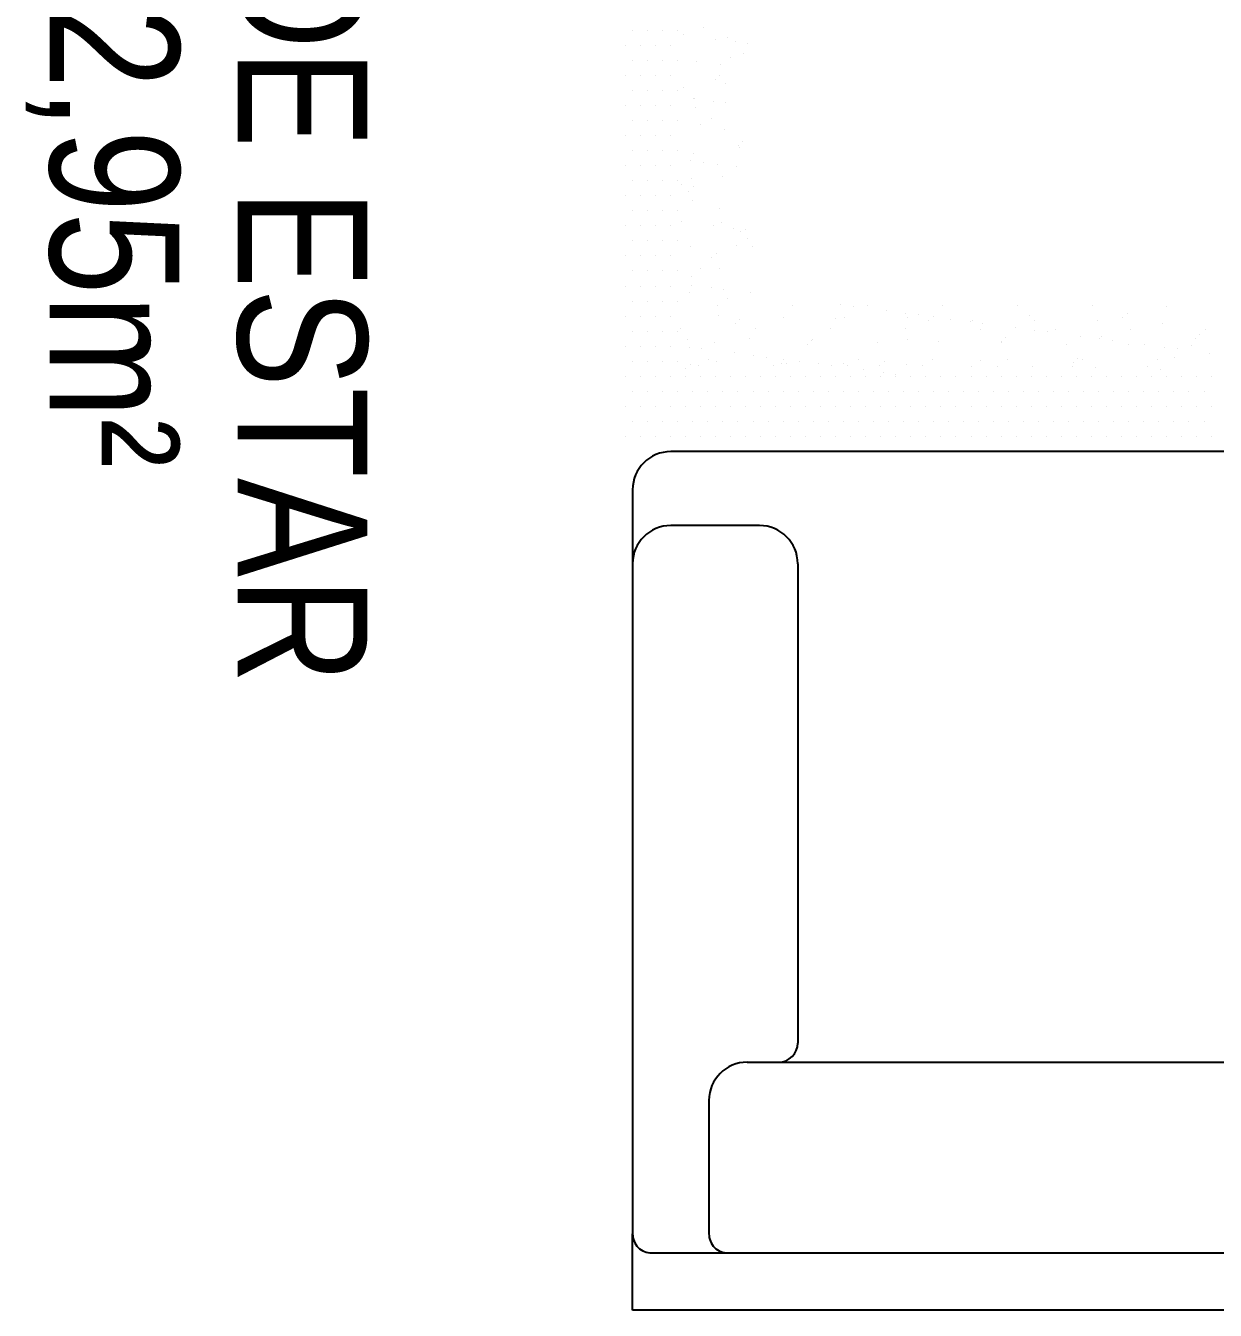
# Model space of a CAD drawing. Header units: millimetres. Extents: x 3923 to 4120, y 744 to 867.
# Drawn here: x 3932.155 to 3934.174, y 828.226 to 830.408 of the extents above; entities that cross this region are included whole.
import ezdxf
from ezdxf.enums import TextEntityAlignment as Align

# ---------------------------------------------------------------- set-up
doc = ezdxf.new("R2010")
doc.units = ezdxf.units.MM
doc.layers.add('-HIDRO', color=8, linetype='Continuous')
doc.layers.add('E-txt-g', color=3, linetype='Continuous')
doc.layers.add('E-Txt-W', color=7, linetype='Continuous', lineweight=20)
doc.styles.add('F2', font='ARIALN.TTF')
doc.styles.add('REG60', font='romans.shx', dxfattribs={"width": 0.8, "height": 0.15})
doc.styles.add('REG80', font='romans.shx', dxfattribs={"width": 0.8, "height": 0.2})

# ---------------------------------------------------------------- blocks, each defined once
blk = doc.blocks.new('A$C7AFB675E')
at = {"color": 8}
for p, q in [((6.0702, 2.8261), (6.0702, 0.4261)), ((6.0102, 0.5261), (6.0102, 1.2311)), ((5.1702, 1.2111), (5.1702, 0.6661)), ((5.8102, 0.5461), (5.8102, 1.2111)), ((5.0423, 1.0262), (5.0423, 1.0262)), ((5.0671, 1.0307), (5.0671, 1.0307)), ((5.0912, 1.0327), (5.0912, 1.0327)), ((5.1069, 1.0248), (5.1069, 1.0248)), ((5.1227, 1.0327), (5.1227, 1.0327)), ((5.1384, 1.0248), (5.1384, 1.0248)), ((5.1542, 1.0327), (5.1542, 1.0327)), ((5.0476, 1.0201), (5.0476, 1.0201)), ((5.0519, 1.0154), (5.0519, 1.0154)), ((5.0589, 1.0114), (5.0589, 1.0114)), ((5.0912, 1.0169), (5.0912, 1.0169)), ((5.1227, 1.0169), (5.1227, 1.0169)), ((5.1542, 1.0169), (5.1542, 1.0169)), ((5.0626, 0.9965), (5.0626, 0.9965)), ((5.0912, 1.0012), (5.0912, 1.0012)), ((5.1069, 1.009), (5.1069, 1.009)), ((5.1227, 1.0012), (5.1227, 1.0012)), ((5.1384, 1.009), (5.1384, 1.009)), ((5.1542, 1.0012), (5.1542, 1.0012)), ((5.0178, 0.9859), (5.0178, 0.9859)), ((5.0609, 0.9834), (5.0609, 0.9834)), ((5.072, 0.9935), (5.072, 0.9935)), ((5.0912, 0.9854), (5.0912, 0.9854)), ((5.1069, 0.9933), (5.1069, 0.9933)), ((5.1227, 0.9854), (5.1227, 0.9854)), ((5.1384, 0.9933), (5.1384, 0.9933)), ((5.1542, 0.9854), (5.1542, 0.9854)), ((5.0356, 0.981), (5.0356, 0.981)), ((5.0741, 0.9762), (5.0741, 0.9762)), ((5.0842, 0.9794), (5.0842, 0.9794)), ((5.0912, 0.9697), (5.0912, 0.9697)), ((5.1069, 0.9775), (5.1069, 0.9775)), ((5.1227, 0.9697), (5.1227, 0.9697)), ((5.1384, 0.9775), (5.1384, 0.9775)), ((5.1542, 0.9697), (5.1542, 0.9697)), ((5.0582, 0.9629), (5.0582, 0.9629)), ((5.0809, 0.9656), (5.0809, 0.9656)), ((5.1069, 0.9618), (5.1069, 0.9618)), ((5.1384, 0.9618), (5.1384, 0.9618)), ((5.0255, 0.9443), (5.0255, 0.9443)), ((5.0421, 0.9477), (5.0421, 0.9477)), ((5.0581, 0.9455), (5.0581, 0.9455)), ((5.0912, 0.9539), (5.0912, 0.9539)), ((5.1069, 0.946), (5.1069, 0.946)), ((5.1227, 0.9539), (5.1227, 0.9539)), ((5.1384, 0.946), (5.1384, 0.946)), ((5.1542, 0.9539), (5.1542, 0.9539)), ((5.0298, 0.9397), (5.0298, 0.9397)), ((5.0912, 0.9382), (5.0912, 0.9382)), ((5.1069, 0.9303), (5.1069, 0.9303)), ((5.1227, 0.9382), (5.1227, 0.9382)), ((5.1384, 0.9303), (5.1384, 0.9303)), ((5.1542, 0.9382), (5.1542, 0.9382)), ((5.0499, 0.9177), (5.0499, 0.9177)), ((5.0537, 0.9287), (5.0537, 0.9287)), ((5.0912, 0.9224), (5.0912, 0.9224)), ((5.1227, 0.9224), (5.1227, 0.9224)), ((5.1542, 0.9224), (5.1542, 0.9224)), ((5.0176, 0.9075), (5.0176, 0.9075)), ((5.0332, 0.913), (5.0332, 0.913)), ((5.052, 0.9156), (5.052, 0.9156)), ((5.0817, 0.9114), (5.0817, 0.9114)), ((5.0912, 0.9067), (5.0912, 0.9067)), ((5.1069, 0.9145), (5.1069, 0.9145)), ((5.1227, 0.9067), (5.1227, 0.9067)), ((5.1384, 0.9145), (5.1384, 0.9145)), ((5.1542, 0.9067), (5.1542, 0.9067)), ((5.0493, 0.8951), (5.0493, 0.8951)), ((5.0729, 0.8927), (5.0729, 0.8927)), ((5.0739, 0.8977), (5.0739, 0.8977)), ((5.0912, 0.8909), (5.0912, 0.8909)), ((5.1069, 0.8988), (5.1069, 0.8988)), ((5.1227, 0.8909), (5.1227, 0.8909)), ((5.1384, 0.8988), (5.1384, 0.8988)), ((5.1542, 0.8909), (5.1542, 0.8909)), ((5.0584, 0.881), (5.0584, 0.881)), ((5.0771, 0.888), (5.0771, 0.888)), ((5.0807, 0.8871), (5.0807, 0.8871)), ((5.1069, 0.883), (5.1069, 0.883)), ((5.1384, 0.883), (5.1384, 0.883)), ((5.042, 0.8692), (5.042, 0.8692)), ((5.0912, 0.8752), (5.0912, 0.8752)), ((5.1069, 0.8673), (5.1069, 0.8673)), ((5.1227, 0.8752), (5.1227, 0.8752)), ((5.1384, 0.8673), (5.1384, 0.8673)), ((5.1542, 0.8752), (5.1542, 0.8752)), ((5.0448, 0.8608), (5.0448, 0.8608)), ((5.0912, 0.8594), (5.0912, 0.8594)), ((5.1069, 0.8515), (5.1069, 0.8515)), ((5.1227, 0.8594), (5.1227, 0.8594)), ((5.1384, 0.8515), (5.1384, 0.8515)), ((5.1542, 0.8594), (5.1542, 0.8594)), ((5.0278, 0.842), (5.0278, 0.842)), ((5.0323, 0.847), (5.0323, 0.847)), ((5.043, 0.8477), (5.043, 0.8477)), ((5.0809, 0.8454), (5.0809, 0.8454)), ((5.0912, 0.8437), (5.0912, 0.8437)), ((5.1069, 0.8358), (5.1069, 0.8358)), ((5.1227, 0.8437), (5.1227, 0.8437)), ((5.1384, 0.8358), (5.1384, 0.8358)), ((5.1542, 0.8437), (5.1542, 0.8437)), ((5.0175, 0.829), (5.0175, 0.829)), ((5.0403, 0.8272), (5.0403, 0.8272)), ((5.0912, 0.8279), (5.0912, 0.8279)), ((5.1227, 0.8279), (5.1227, 0.8279)), ((5.1542, 0.8279), (5.1542, 0.8279)), ((5.0507, 0.8169), (5.0507, 0.8169)), ((5.055, 0.8123), (5.055, 0.8123)), ((5.056, 0.8129), (5.056, 0.8129)), ((5.0738, 0.8193), (5.0738, 0.8193)), ((5.0806, 0.8086), (5.0806, 0.8086)), ((5.0912, 0.8122), (5.0912, 0.8122)), ((5.1069, 0.82), (5.1069, 0.82)), ((5.1227, 0.8122), (5.1227, 0.8122)), ((5.1384, 0.82), (5.1384, 0.82)), ((5.1542, 0.8122), (5.1542, 0.8122)), ((5.0912, 0.7964), (5.0912, 0.7964)), ((5.1069, 0.8043), (5.1069, 0.8043)), ((5.1227, 0.7964), (5.1227, 0.7964)), ((5.1384, 0.8043), (5.1384, 0.8043)), ((5.1542, 0.7964), (5.1542, 0.7964)), ((5.0326, 0.7825), (5.0326, 0.7825)), ((5.0358, 0.793), (5.0358, 0.793)), ((5.0418, 0.7907), (5.0418, 0.7907)), ((5.0751, 0.7903), (5.0751, 0.7903)), ((5.0812, 0.781), (5.0812, 0.781)), ((5.1069, 0.7885), (5.1069, 0.7885)), ((5.1384, 0.7885), (5.1384, 0.7885)), ((5.0341, 0.7799), (5.0341, 0.7799)), ((5.0912, 0.7807), (5.0912, 0.7807)), ((5.1069, 0.7728), (5.1069, 0.7728)), ((5.1227, 0.7807), (5.1227, 0.7807)), ((5.1384, 0.7728), (5.1384, 0.7728)), ((5.1542, 0.7807), (5.1542, 0.7807)), ((5.0314, 0.7594), (5.0314, 0.7594)), ((5.0912, 0.7649), (5.0912, 0.7649)), ((5.1069, 0.757), (5.1069, 0.757)), ((5.1227, 0.7649), (5.1227, 0.7649)), ((5.1384, 0.757), (5.1384, 0.757)), ((5.1542, 0.7649), (5.1542, 0.7649)), ((5.0173, 0.7505), (5.0173, 0.7505)), ((5.0286, 0.7412), (5.0286, 0.7412)), ((5.0551, 0.747), (5.0551, 0.747)), ((5.0737, 0.7408), (5.0737, 0.7408)), ((5.0912, 0.7492), (5.0912, 0.7492)), ((5.1069, 0.7413), (5.1069, 0.7413)), ((5.1227, 0.7492), (5.1227, 0.7492)), ((5.1384, 0.7413), (5.1384, 0.7413)), ((5.1542, 0.7492), (5.1542, 0.7492)), ((5.0329, 0.7365), (5.0329, 0.7365)), ((5.0804, 0.7302), (5.0804, 0.7302)), ((5.0912, 0.7334), (5.0912, 0.7334)), ((5.1227, 0.7334), (5.1227, 0.7334)), ((5.1542, 0.7334), (5.1542, 0.7334)), ((5.0269, 0.7252), (5.0269, 0.7252)), ((5.0302, 0.7145), (5.0302, 0.7145)), ((5.053, 0.7146), (5.053, 0.7146)), ((5.0912, 0.7177), (5.0912, 0.7177)), ((5.1069, 0.7255), (5.1069, 0.7255)), ((5.1227, 0.7177), (5.1227, 0.7177)), ((5.1384, 0.7255), (5.1384, 0.7255)), ((5.1542, 0.7177), (5.1542, 0.7177)), ((5.0252, 0.7121), (5.0252, 0.7121)), ((5.0417, 0.7123), (5.0417, 0.7123)), ((5.0787, 0.7129), (5.0787, 0.7129)), ((5.0891, 0.7019), (5.0891, 0.7019)), ((5.0912, 0.7019), (5.0912, 0.7019)), ((5.1069, 0.7098), (5.1069, 0.7098)), ((5.1227, 0.7019), (5.1227, 0.7019)), ((5.1384, 0.7098), (5.1384, 0.7098)), ((5.1542, 0.7019), (5.1542, 0.7019)), ((5.0225, 0.6916), (5.0225, 0.6916)), ((5.0759, 0.6895), (5.0759, 0.6895)), ((5.0874, 0.6888), (5.0874, 0.6888)), ((5.1069, 0.694), (5.1069, 0.694)), ((5.1384, 0.694), (5.1384, 0.694)), ((5.0554, 0.6825), (5.0554, 0.6825)), ((5.0802, 0.6849), (5.0802, 0.6849)), ((5.0912, 0.6862), (5.0912, 0.6862)), ((5.1069, 0.6783), (5.1069, 0.6783)), ((5.1227, 0.6862), (5.1227, 0.6862)), ((5.1384, 0.6783), (5.1384, 0.6783)), ((5.1542, 0.6862), (5.1542, 0.6862)), ((5.0172, 0.672), (5.0172, 0.672)), ((5.0735, 0.6623), (5.0735, 0.6623)), ((5.0847, 0.6683), (5.0847, 0.6683)), ((5.0912, 0.6704), (5.0912, 0.6704)), ((5.1069, 0.6625), (5.1069, 0.6625)), ((5.1227, 0.6704), (5.1227, 0.6704)), ((5.1384, 0.6625), (5.1384, 0.6625)), ((5.1542, 0.6704), (5.1542, 0.6704)), ((5.1702, 0.6661), (5.1702, 0.4661)), ((5.018, 0.6573), (5.018, 0.6573)), ((5.0293, 0.6485), (5.0293, 0.6485)), ((5.0779, 0.6469), (5.0779, 0.6469)), ((5.0803, 0.6517), (5.0803, 0.6517)), ((5.0912, 0.6547), (5.0912, 0.6547)), ((5.1069, 0.6468), (5.1069, 0.6468)), ((5.1227, 0.6547), (5.1227, 0.6547)), ((5.1384, 0.6468), (5.1384, 0.6468)), ((5.1542, 0.6547), (5.1542, 0.6547)), ((5.0162, 0.6442), (5.0162, 0.6442)), ((5.0308, 0.6388), (5.0308, 0.6388)), ((5.0416, 0.6338), (5.0416, 0.6338)), ((5.0802, 0.6341), (5.0802, 0.6341)), ((5.0912, 0.6389), (5.0912, 0.6389)), ((5.1227, 0.6389), (5.1227, 0.6389)), ((5.1542, 0.6389), (5.1542, 0.6389)), ((5.0784, 0.621), (5.0784, 0.621)), ((5.0912, 0.6232), (5.0912, 0.6232)), ((5.1069, 0.631), (5.1069, 0.631)), ((5.1227, 0.6232), (5.1227, 0.6232)), ((5.1384, 0.631), (5.1384, 0.631)), ((5.1542, 0.6232), (5.1542, 0.6232)), ((5.053, 0.6144), (5.053, 0.6144)), ((5.0538, 0.6137), (5.0538, 0.6137)), ((5.0581, 0.6091), (5.0581, 0.6091)), ((5.0912, 0.6074), (5.0912, 0.6074)), ((5.1069, 0.6153), (5.1069, 0.6153)), ((5.1227, 0.6074), (5.1227, 0.6074)), ((5.1384, 0.6153), (5.1384, 0.6153)), ((5.1542, 0.6074), (5.1542, 0.6074)), ((5.017, 0.5936), (5.017, 0.5936)), ((5.0757, 0.6005), (5.0757, 0.6005)), ((5.1069, 0.5995), (5.1069, 0.5995)), ((5.1384, 0.5995), (5.1384, 0.5995)), ((5.2877, 0.5991), (5.7902, 0.5991)), ((5.0297, 0.584), (5.0297, 0.584)), ((5.0734, 0.5838), (5.0734, 0.5838)), ((5.0782, 0.5872), (5.0782, 0.5872)), ((5.0782, 0.5825), (5.0782, 0.5825)), ((5.0912, 0.5917), (5.0912, 0.5917)), ((5.1069, 0.5838), (5.1069, 0.5838)), ((5.1227, 0.5917), (5.1227, 0.5917)), ((5.1384, 0.5838), (5.1384, 0.5838)), ((5.1542, 0.5917), (5.1542, 0.5917)), ((5.0712, 0.5663), (5.0712, 0.5663)), ((5.0801, 0.5732), (5.0801, 0.5732)), ((5.0912, 0.5759), (5.0912, 0.5759)), ((5.1069, 0.568), (5.1069, 0.568)), ((5.1227, 0.5759), (5.1227, 0.5759)), ((5.1384, 0.568), (5.1384, 0.568)), ((5.1542, 0.5759), (5.1542, 0.5759)), ((5.0414, 0.5553), (5.0414, 0.5553)), ((5.0695, 0.5532), (5.0695, 0.5532)), ((5.0912, 0.5602), (5.0912, 0.5602)), ((5.1069, 0.5523), (5.1069, 0.5523)), ((5.1227, 0.5602), (5.1227, 0.5602)), ((5.1384, 0.5523), (5.1384, 0.5523)), ((5.1542, 0.5602), (5.1542, 0.5602)), ((5.2477, 0.5591), (5.2477, 0.4661)), ((4.7424, 0.5468), (4.7424, 0.5468)), ((4.7531, 0.5424), (4.7531, 0.5424)), ((4.8455, 0.5414), (4.8455, 0.5414)), ((4.9379, 0.5449), (4.9379, 0.5449)), ((4.9393, 0.539), (4.9393, 0.539)), ((4.947, 0.5461), (4.947, 0.5461)), ((4.955, 0.5516), (4.955, 0.5516)), ((5.0036, 0.5501), (5.0036, 0.5501)), ((5.0521, 0.5485), (5.0521, 0.5485)), ((5.0912, 0.5444), (5.0912, 0.5444)), ((5.1227, 0.5444), (5.1227, 0.5444)), ((5.1542, 0.5444), (5.1542, 0.5444)), ((4.7359, 0.5255), (4.7359, 0.5255)), ((4.7407, 0.5337), (4.7407, 0.5337)), ((4.7576, 0.5286), (4.7576, 0.5286)), ((4.8497, 0.5368), (4.8497, 0.5368)), ((4.852, 0.5379), (4.852, 0.5379)), ((4.8713, 0.5345), (4.8713, 0.5345)), ((4.9362, 0.5318), (4.9362, 0.5318)), ((4.9538, 0.5354), (4.9538, 0.5354)), ((5.0101, 0.5257), (5.0101, 0.5257)), ((5.0317, 0.538), (5.0317, 0.538)), ((5.036, 0.5334), (5.036, 0.5334)), ((5.0668, 0.5327), (5.0668, 0.5327)), ((5.0912, 0.5287), (5.0912, 0.5287)), ((5.1069, 0.5365), (5.1069, 0.5365)), ((5.1227, 0.5287), (5.1227, 0.5287)), ((5.1384, 0.5365), (5.1384, 0.5365)), ((5.1542, 0.5287), (5.1542, 0.5287)), ((6.0102, 0.4461), (6.0102, 0.5261)), ((4.738, 0.5132), (4.738, 0.5132)), ((4.7643, 0.518), (4.7643, 0.518)), ((4.776, 0.5173), (4.776, 0.5173)), ((4.7803, 0.5127), (4.7803, 0.5127)), ((4.7844, 0.5239), (4.7844, 0.5239)), ((4.8046, 0.5235), (4.8046, 0.5235)), ((4.833, 0.5223), (4.833, 0.5223)), ((4.8698, 0.5149), (4.8698, 0.5149)), ((4.8815, 0.5207), (4.8815, 0.5207)), ((4.9151, 0.5175), (4.9151, 0.5175)), ((4.9301, 0.5192), (4.9301, 0.5192)), ((4.9623, 0.5139), (4.9623, 0.5139)), ((4.9786, 0.5176), (4.9786, 0.5176)), ((5.0001, 0.5217), (5.0001, 0.5217)), ((5.0169, 0.5151), (5.0169, 0.5151)), ((5.0272, 0.516), (5.0272, 0.516)), ((5.0758, 0.5144), (5.0758, 0.5144)), ((5.0912, 0.5129), (5.0912, 0.5129)), ((5.1069, 0.5208), (5.1069, 0.5208)), ((5.1227, 0.5129), (5.1227, 0.5129)), ((5.1384, 0.5208), (5.1384, 0.5208)), ((5.1542, 0.5129), (5.1542, 0.5129)), ((4.7256, 0.5001), (4.7256, 0.5001)), ((4.8029, 0.5104), (4.8029, 0.5104)), ((4.8207, 0.5083), (4.8207, 0.5083)), ((4.8668, 0.5003), (4.8668, 0.5003)), ((4.9335, 0.5113), (4.9335, 0.5113)), ((4.9665, 0.5092), (4.9665, 0.5092)), ((4.9984, 0.5086), (4.9984, 0.5086)), ((5.0561, 0.5114), (5.0561, 0.5114)), ((5.0623, 0.4984), (5.0623, 0.4984)), ((5.0732, 0.5054), (5.0732, 0.5054)), ((5.1069, 0.505), (5.1069, 0.505)), ((5.1384, 0.505), (5.1384, 0.505)), ((5.8502, 0.5061), (5.9902, 0.5061)), ((4.7611, 0.4935), (4.7611, 0.4935)), ((4.8002, 0.4899), (4.8002, 0.4899)), ((4.8004, 0.4908), (4.8004, 0.4908)), ((4.8097, 0.4919), (4.8097, 0.4919)), ((4.8274, 0.4977), (4.8274, 0.4977)), ((4.8582, 0.4904), (4.8582, 0.4904)), ((4.8651, 0.4872), (4.8651, 0.4872)), ((4.8838, 0.4879), (4.8838, 0.4879)), ((4.8928, 0.4898), (4.8928, 0.4898)), ((4.8971, 0.4851), (4.8971, 0.4851)), ((4.9068, 0.4888), (4.9068, 0.4888)), ((4.9553, 0.4872), (4.9553, 0.4872)), ((4.9782, 0.4972), (4.9782, 0.4972)), ((4.9866, 0.4873), (4.9866, 0.4873)), ((4.9957, 0.4881), (4.9957, 0.4881)), ((5.0039, 0.4856), (5.0039, 0.4856)), ((5.0606, 0.4853), (5.0606, 0.4853)), ((5.079, 0.4863), (5.079, 0.4863)), ((5.08, 0.4947), (5.08, 0.4947)), ((5.0912, 0.4972), (5.0912, 0.4972)), ((5.1069, 0.4893), (5.1069, 0.4893)), ((5.1227, 0.4972), (5.1227, 0.4972)), ((5.1384, 0.4893), (5.1384, 0.4893)), ((5.1542, 0.4972), (5.1542, 0.4972)), ((4.7289, 0.4735), (4.7289, 0.4735)), ((4.7335, 0.4789), (4.7335, 0.4789)), ((4.7604, 0.4735), (4.7604, 0.4735)), ((4.7887, 0.4798), (4.7887, 0.4798)), ((4.7919, 0.4735), (4.7919, 0.4735)), ((4.8234, 0.4735), (4.8234, 0.4735)), ((4.8549, 0.4735), (4.8549, 0.4735)), ((4.8864, 0.4735), (4.8864, 0.4735)), ((4.8905, 0.4773), (4.8905, 0.4773)), ((4.9179, 0.4735), (4.9179, 0.4735)), ((4.929, 0.4771), (4.929, 0.4771)), ((4.9494, 0.4735), (4.9494, 0.4735)), ((4.9809, 0.4735), (4.9809, 0.4735)), ((5.0124, 0.4735), (5.0124, 0.4735)), ((5.0413, 0.4768), (5.0413, 0.4768)), ((5.0439, 0.4735), (5.0439, 0.4735)), ((5.0524, 0.484), (5.0524, 0.484)), ((5.0754, 0.4735), (5.0754, 0.4735)), ((5.0833, 0.4817), (5.0833, 0.4817)), ((5.0912, 0.4814), (5.0912, 0.4814)), ((5.1069, 0.4735), (5.1069, 0.4735)), ((5.1227, 0.4814), (5.1227, 0.4814)), ((5.1384, 0.4735), (5.1384, 0.4735)), ((5.1542, 0.4814), (5.1542, 0.4814)), ((4.7289, 0.4578), (4.7289, 0.4578)), ((4.7447, 0.4657), (4.7447, 0.4657)), ((4.7604, 0.4578), (4.7604, 0.4578)), ((4.7762, 0.4657), (4.7762, 0.4657)), ((4.7919, 0.4578), (4.7919, 0.4578)), ((4.8077, 0.4657), (4.8077, 0.4657)), ((4.8234, 0.4578), (4.8234, 0.4578)), ((4.8392, 0.4657), (4.8392, 0.4657)), ((4.8549, 0.4578), (4.8549, 0.4578)), ((4.8707, 0.4657), (4.8707, 0.4657)), ((4.8864, 0.4578), (4.8864, 0.4578)), ((4.9022, 0.4657), (4.9022, 0.4657)), ((4.9179, 0.4578), (4.9179, 0.4578)), ((4.9337, 0.4657), (4.9337, 0.4657)), ((4.9494, 0.4578), (4.9494, 0.4578)), ((4.9652, 0.4657), (4.9652, 0.4657)), ((4.9809, 0.4578), (4.9809, 0.4578)), ((4.9967, 0.4657), (4.9967, 0.4657)), ((5.0124, 0.4578), (5.0124, 0.4578)), ((5.0282, 0.4657), (5.0282, 0.4657)), ((5.0439, 0.4578), (5.0439, 0.4578)), ((5.0597, 0.4657), (5.0597, 0.4657)), ((5.0754, 0.4578), (5.0754, 0.4578)), ((5.0912, 0.4657), (5.0912, 0.4657)), ((5.1069, 0.4578), (5.1069, 0.4578)), ((5.1227, 0.4657), (5.1227, 0.4657)), ((5.1384, 0.4578), (5.1384, 0.4578)), ((5.1542, 0.4657), (5.1542, 0.4657)), ((4.7447, 0.4499), (4.7447, 0.4499)), ((4.7762, 0.4499), (4.7762, 0.4499)), ((4.8077, 0.4499), (4.8077, 0.4499)), ((4.8392, 0.4499), (4.8392, 0.4499)), ((4.8707, 0.4499), (4.8707, 0.4499)), ((4.9022, 0.4499), (4.9022, 0.4499)), ((4.9337, 0.4499), (4.9337, 0.4499)), ((4.9652, 0.4499), (4.9652, 0.4499)), ((4.9967, 0.4499), (4.9967, 0.4499)), ((5.0282, 0.4499), (5.0282, 0.4499)), ((5.0597, 0.4499), (5.0597, 0.4499)), ((5.0912, 0.4499), (5.0912, 0.4499)), ((5.1227, 0.4499), (5.1227, 0.4499)), ((5.1542, 0.4499), (5.1542, 0.4499)), ((4.7289, 0.442), (4.7289, 0.442)), ((4.7447, 0.4342), (4.7447, 0.4342)), ((4.7604, 0.442), (4.7604, 0.442)), ((4.7762, 0.4342), (4.7762, 0.4342)), ((4.7919, 0.442), (4.7919, 0.442)), ((4.8077, 0.4342), (4.8077, 0.4342)), ((4.8234, 0.442), (4.8234, 0.442)), ((4.8392, 0.4342), (4.8392, 0.4342)), ((4.8549, 0.442), (4.8549, 0.442)), ((4.8707, 0.4342), (4.8707, 0.4342)), ((4.8864, 0.442), (4.8864, 0.442)), ((4.9022, 0.4342), (4.9022, 0.4342)), ((4.9179, 0.442), (4.9179, 0.442)), ((4.9337, 0.4342), (4.9337, 0.4342)), ((4.9494, 0.442), (4.9494, 0.442)), ((4.9652, 0.4342), (4.9652, 0.4342)), ((4.9809, 0.442), (4.9809, 0.442)), ((4.9967, 0.4342), (4.9967, 0.4342)), ((5.0124, 0.442), (5.0124, 0.442)), ((5.0282, 0.4342), (5.0282, 0.4342)), ((5.0439, 0.442), (5.0439, 0.442)), ((5.0597, 0.4342), (5.0597, 0.4342)), ((5.0754, 0.442), (5.0754, 0.442)), ((5.0912, 0.4342), (5.0912, 0.4342)), ((5.1069, 0.442), (5.1069, 0.442)), ((5.1227, 0.4342), (5.1227, 0.4342)), ((5.1384, 0.442), (5.1384, 0.442)), ((5.1542, 0.4342), (5.1542, 0.4342)), ((4.7289, 0.4263), (4.7289, 0.4263)), ((4.7447, 0.4184), (4.7447, 0.4184)), ((4.7604, 0.4263), (4.7604, 0.4263)), ((4.7762, 0.4184), (4.7762, 0.4184)), ((4.7919, 0.4263), (4.7919, 0.4263)), ((4.8077, 0.4184), (4.8077, 0.4184)), ((4.8234, 0.4263), (4.8234, 0.4263)), ((4.8392, 0.4184), (4.8392, 0.4184)), ((4.8549, 0.4263), (4.8549, 0.4263)), ((4.8707, 0.4184), (4.8707, 0.4184)), ((4.8864, 0.4263), (4.8864, 0.4263)), ((4.9022, 0.4184), (4.9022, 0.4184)), ((4.9179, 0.4263), (4.9179, 0.4263)), ((4.9337, 0.4184), (4.9337, 0.4184)), ((4.9494, 0.4263), (4.9494, 0.4263)), ((4.9652, 0.4184), (4.9652, 0.4184)), ((4.9809, 0.4263), (4.9809, 0.4263)), ((4.9967, 0.4184), (4.9967, 0.4184)), ((5.0124, 0.4263), (5.0124, 0.4263)), ((5.0282, 0.4184), (5.0282, 0.4184)), ((5.0439, 0.4263), (5.0439, 0.4263)), ((5.0597, 0.4184), (5.0597, 0.4184)), ((5.0754, 0.4263), (5.0754, 0.4263)), ((5.0912, 0.4184), (5.0912, 0.4184)), ((5.1069, 0.4263), (5.1069, 0.4263)), ((5.1227, 0.4184), (5.1227, 0.4184)), ((5.1384, 0.4263), (5.1384, 0.4263)), ((5.1542, 0.4184), (5.1542, 0.4184)), ((5.2102, 0.4261), (5.9902, 0.4261)), ((6.0702, 0.4261), (5.9902, 0.4261))]:
    blk.add_line(p, q, dxfattribs=at)
for centre, radius, start, end in [((5.2877, 0.5591), 0.04, 90, 180), ((5.7902, 0.5791), 0.02, 0, 90), ((5.8502, 0.5461), 0.04, 180, 270), ((5.9902, 0.5261), 0.02, 270, 0), ((5.2102, 0.4661), 0.04, 180, 270), ((5.2877, 0.4661), 0.04, 180, 270), ((5.9902, 0.4461), 0.02, 270, 0)]:
    blk.add_arc(centre, radius, start, end, dxfattribs=at)
blk = doc.blocks.new('TXT-AMB75')
at = {"layer": 'E-txt-g', "style": 'REG80', "width": 0.8, "flags": 8}
blk.add_attdef('TXT', text='', height=0.2, dxfattribs=at).set_placement((0.0055, 0.2964), align=Align.CENTER)
at = {"layer": 'E-Txt-W', "style": 'REG60', "width": 0.8, "flags": 8}
blk.add_attdef('TXT', text='', height=0.15, dxfattribs=at).set_placement((0.0055, 0.0271), align=Align.CENTER)

msp = doc.modelspace()

# ---------------------------------------------------------------- block references
at = {"layer": '-HIDRO', "ltscale": 0.35, "xscale": 1.62, "yscale": 1.62, "zscale": 1.62, "rotation": 270}
msp.add_blockref('A$C7AFB675E', (3932.4951, 838.0603), dxfattribs=at)
at = {"layer": '-HIDRO'}
ref = msp.add_blockref('TXT-AMB75', (3932.0829, 830.2851), dxfattribs=dict(at, xscale=1.458, yscale=1.458, zscale=1.458, rotation=270))
ref.add_attrib('TXT', 'SALA DE ESTAR', dxfattribs={"layer": 'E-txt-g', "color": 2, "height": 0.22, "rotation": 270, "style": 'F2'}).set_placement((3932.5151, 830.2771), align=Align.CENTER)
ref.add_attrib('TXT', 'A=12,95m²', dxfattribs={"layer": 'E-Txt-W', "height": 0.22, "rotation": 270, "style": 'F2'}).set_placement((3932.1962, 830.2771), align=Align.CENTER)

doc.saveas('drawing.dxf')
